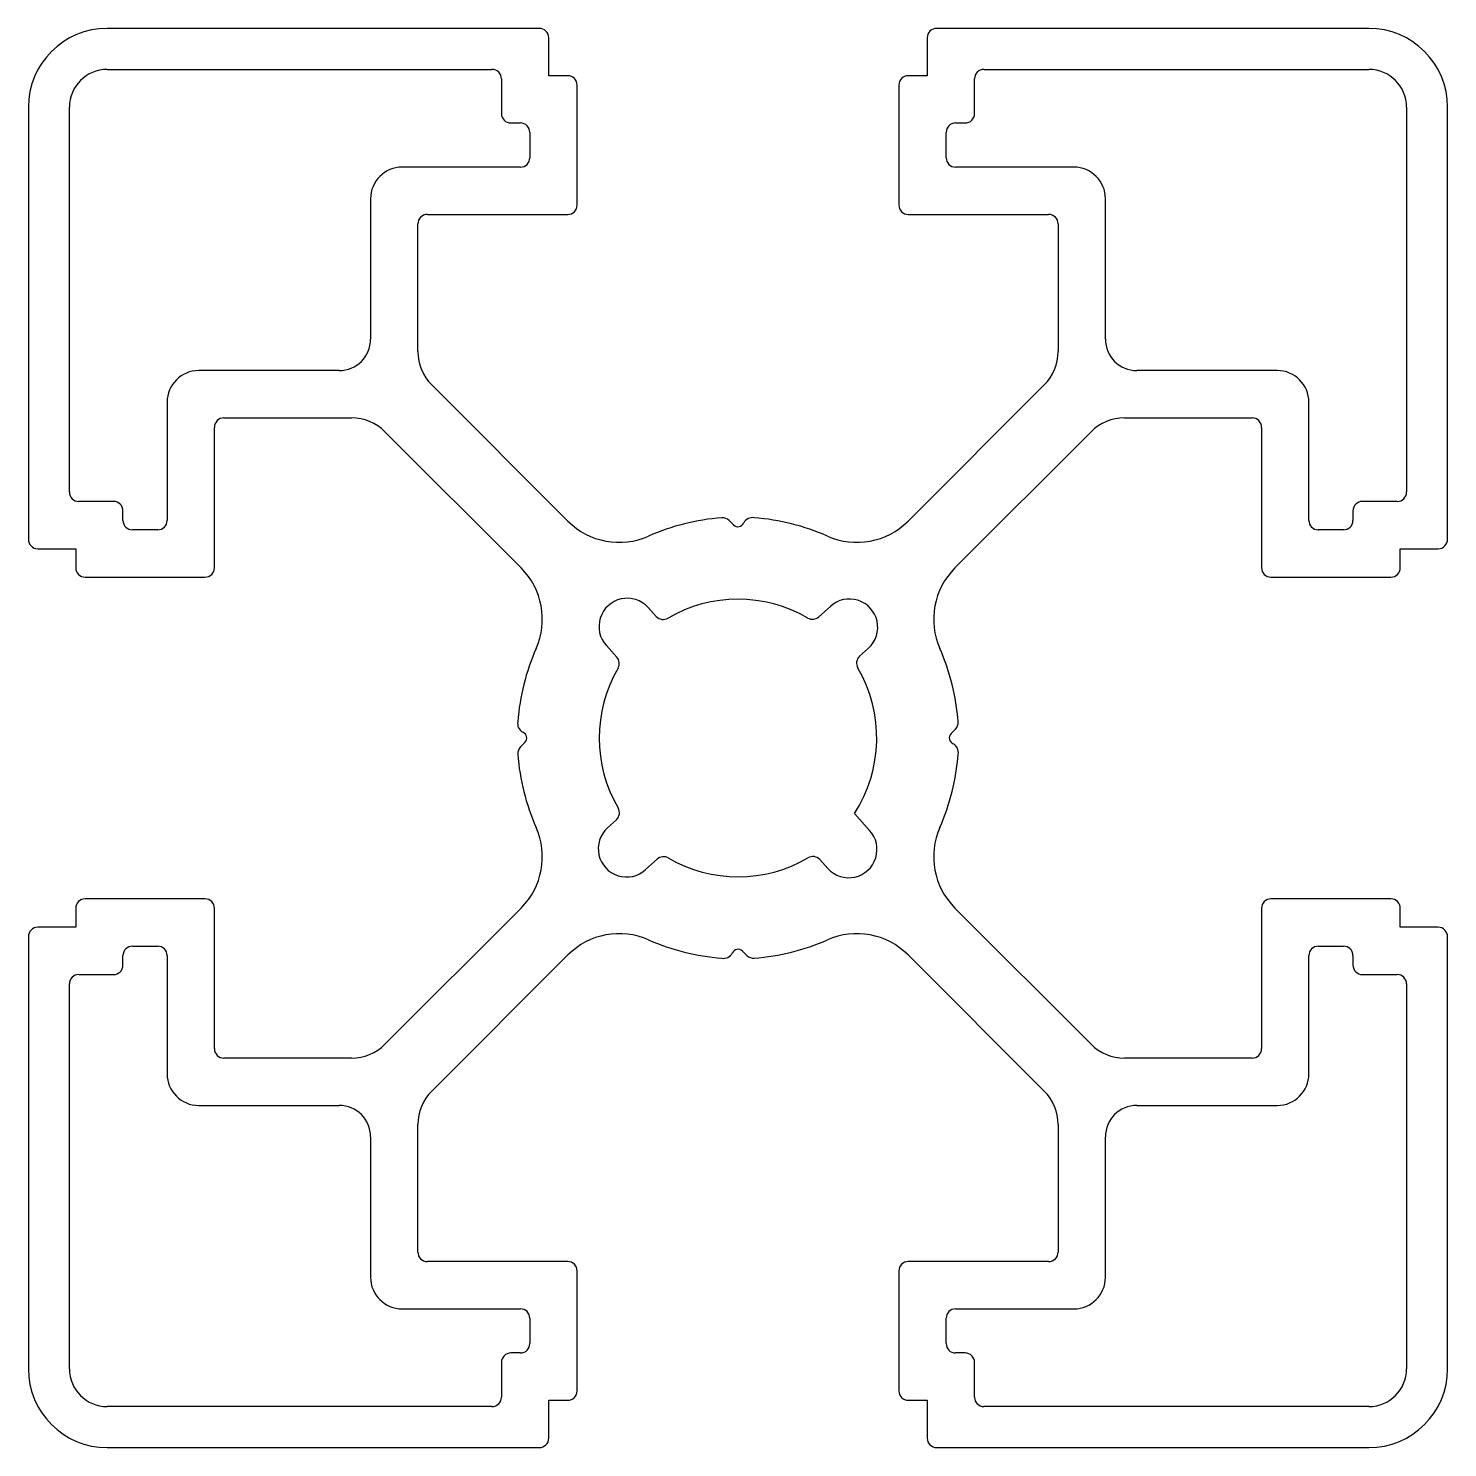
# Model space of a CAD drawing. Extents: x 2641.5 to 2686.5, y 808.6 to 853.6.
import ezdxf

# ---------------------------------------------------------------- set-up
doc = ezdxf.new("R2010")
doc.units = 0
doc.layers.get('0').update_dxf_attribs({"linetype": 'CONTINUOUS'})

msp = doc.modelspace()

# ---------------------------------------------------------------- linework, layer by layer
for p, q in [((2657.749, 853.576), (2644.049, 853.576)), ((2658.049, 852.076), (2658.049, 853.276)), ((2670.049, 853.276), (2670.049, 852.076)), ((2684.049, 853.576), (2670.349, 853.576)), ((2644.049, 852.276), (2656.249, 852.276)), ((2656.549, 851.976), (2656.549, 850.876)), ((2658.649, 852.076), (2658.049, 852.076)), ((2670.049, 852.076), (2669.449, 852.076)), ((2671.549, 850.876), (2671.549, 851.976)), ((2671.849, 852.276), (2684.049, 852.276)), ((2658.949, 847.976), (2658.949, 851.776)), ((2669.149, 851.776), (2669.149, 847.976)), ((2641.549, 851.076), (2641.549, 837.376)), ((2642.849, 838.876), (2642.849, 851.076)), ((2685.249, 851.076), (2685.249, 838.876)), ((2686.549, 837.376), (2686.549, 851.076)), ((2656.849, 850.576), (2657.149, 850.576)), ((2670.949, 850.576), (2671.249, 850.576)), ((2657.449, 850.276), (2657.449, 849.476)), ((2670.649, 849.476), (2670.649, 850.276)), ((2657.149, 849.176), (2653.399, 849.176)), ((2674.699, 849.176), (2670.949, 849.176)), ((2652.399, 848.176), (2652.399, 843.726)), ((2675.699, 843.726), (2675.699, 848.176)), ((2653.899, 843.332), (2653.899, 847.376)), ((2654.199, 847.676), (2658.649, 847.676)), ((2669.449, 847.676), (2673.899, 847.676)), ((2674.199, 847.376), (2674.199, 843.332)), ((2651.399, 842.726), (2646.949, 842.726)), ((2681.149, 842.726), (2676.699, 842.726)), ((2658.657, 837.953), (2654.338, 842.272)), ((2673.76, 842.272), (2669.441, 837.953)), ((2645.949, 841.726), (2645.949, 837.976)), ((2682.149, 837.976), (2682.149, 841.726)), ((2647.749, 841.226), (2651.793, 841.226)), ((2676.305, 841.226), (2680.349, 841.226)), ((2647.449, 836.476), (2647.449, 840.926)), ((2652.854, 840.787), (2657.172, 836.468)), ((2670.926, 836.468), (2675.245, 840.787)), ((2680.649, 840.926), (2680.649, 836.476)), ((2644.249, 838.576), (2643.149, 838.576)), ((2684.949, 838.576), (2683.849, 838.576)), ((2644.549, 837.976), (2644.549, 838.276)), ((2663.91, 837.832), (2663.764, 837.973)), ((2683.549, 838.276), (2683.549, 837.976)), ((2645.649, 837.676), (2644.849, 837.676)), ((2683.249, 837.676), (2682.449, 837.676)), ((2641.849, 837.076), (2643.049, 837.076)), ((2643.049, 837.076), (2643.049, 836.476)), ((2685.049, 836.476), (2685.049, 837.076)), ((2685.049, 837.076), (2686.249, 837.076)), ((2643.349, 836.176), (2647.149, 836.176)), ((2680.949, 836.176), (2684.749, 836.176)), ((2661.201, 835.214), (2661.457, 834.932)), ((2666.613, 834.918), (2666.977, 835.25)), ((2660.207, 833.64), (2659.875, 834.004)), ((2668.187, 833.924), (2667.905, 833.668)), ((2670.805, 831.215), (2670.946, 831.361)), ((2657.293, 830.937), (2657.152, 830.791)), ((2659.911, 828.228), (2660.192, 828.484)), ((2667.739, 828.679), (2668.223, 828.148)), ((2661.485, 827.234), (2661.121, 826.902)), ((2666.897, 826.938), (2666.641, 827.219)), ((2647.149, 825.976), (2643.349, 825.976)), ((2684.749, 825.976), (2680.949, 825.976)), ((2643.049, 825.676), (2643.049, 825.076)), ((2647.449, 821.226), (2647.449, 825.676)), ((2657.172, 825.684), (2652.854, 821.365)), ((2675.245, 821.365), (2670.926, 825.684)), ((2680.649, 825.676), (2680.649, 821.226)), ((2685.049, 825.076), (2685.049, 825.676)), ((2643.049, 825.076), (2641.849, 825.076)), ((2686.249, 825.076), (2685.049, 825.076)), ((2641.549, 824.776), (2641.549, 811.076)), ((2644.849, 824.476), (2645.649, 824.476)), ((2682.449, 824.476), (2683.249, 824.476)), ((2686.549, 811.076), (2686.549, 824.776)), ((2644.549, 823.876), (2644.549, 824.176)), ((2645.949, 824.176), (2645.949, 820.426)), ((2654.338, 819.88), (2658.657, 824.199)), ((2664.188, 824.32), (2664.334, 824.179)), ((2669.441, 824.199), (2673.76, 819.88)), ((2682.149, 820.426), (2682.149, 824.176)), ((2683.549, 824.176), (2683.549, 823.876)), ((2643.149, 823.576), (2644.249, 823.576)), ((2683.849, 823.576), (2684.949, 823.576)), ((2642.849, 811.076), (2642.849, 823.276)), ((2685.249, 823.276), (2685.249, 811.076)), ((2651.793, 820.926), (2647.749, 820.926)), ((2680.349, 820.926), (2676.305, 820.926)), ((2646.949, 819.426), (2651.399, 819.426)), ((2676.699, 819.426), (2681.149, 819.426)), ((2653.899, 814.776), (2653.899, 818.82)), ((2674.199, 818.82), (2674.199, 814.776)), ((2652.399, 818.426), (2652.399, 813.976)), ((2675.699, 813.976), (2675.699, 818.426)), ((2658.649, 814.476), (2654.199, 814.476)), ((2658.949, 810.376), (2658.949, 814.176)), ((2669.149, 814.176), (2669.149, 810.376)), ((2673.899, 814.476), (2669.449, 814.476)), ((2653.399, 812.976), (2657.149, 812.976)), ((2670.949, 812.976), (2674.699, 812.976)), ((2657.449, 812.676), (2657.449, 811.876)), ((2670.649, 811.876), (2670.649, 812.676)), ((2657.149, 811.576), (2656.849, 811.576)), ((2671.249, 811.576), (2670.949, 811.576)), ((2656.549, 811.276), (2656.549, 810.176)), ((2671.549, 810.176), (2671.549, 811.276)), ((2658.049, 808.876), (2658.049, 810.076)), ((2658.049, 810.076), (2658.649, 810.076)), ((2669.449, 810.076), (2670.049, 810.076)), ((2670.049, 810.076), (2670.049, 808.876)), ((2656.249, 809.876), (2644.049, 809.876)), ((2684.049, 809.876), (2671.849, 809.876)), ((2644.049, 808.576), (2657.749, 808.576)), ((2670.349, 808.576), (2684.049, 808.576))]:
    msp.add_line(p, q)
for centre, radius, start, end in [((2644.049, 851.076), 2.5, 90, 180), ((2657.749, 853.276), 0.3, 0, 90), ((2670.349, 853.276), 0.3, 90, 180), ((2684.049, 851.076), 2.5, 0, 90), ((2644.049, 851.076), 1.2, 90, 180), ((2656.249, 851.976), 0.3, 0, 90), ((2658.649, 851.776), 0.3, 0, 90), ((2669.449, 851.776), 0.3, 90, 180), ((2671.849, 851.976), 0.3, 90, 180), ((2684.049, 851.076), 1.2, 0, 90), ((2656.849, 850.876), 0.3, 180, 270), ((2657.149, 850.276), 0.3, 0, 90), ((2670.949, 850.276), 0.3, 90, 180), ((2671.249, 850.876), 0.3, 270, 0), ((2653.399, 848.176), 1, 90, 180), ((2657.149, 849.476), 0.3, 270, 0), ((2670.949, 849.476), 0.3, 180, 270), ((2674.699, 848.176), 1, 0, 90), ((2658.649, 847.976), 0.3, 270, 0), ((2669.449, 847.976), 0.3, 180, 270), ((2654.199, 847.376), 0.3, 90, 180), ((2673.899, 847.376), 0.3, 0, 90), ((2651.399, 843.726), 1, 270, 0), ((2655.399, 843.332), 1.5, 180, 225), ((2672.699, 843.332), 1.5, 315, 0), ((2676.699, 843.726), 1, 180, 270), ((2646.949, 841.726), 1, 90, 180), ((2681.149, 841.726), 1, 0, 90), ((2647.749, 840.926), 0.3, 90, 180), ((2651.793, 839.726), 1.5, 45, 90), ((2676.305, 839.726), 1.5, 90, 135), ((2680.349, 840.926), 0.3, 0, 90), ((2643.149, 838.876), 0.3, 180, 270), ((2684.949, 838.876), 0.3, 270, 360), ((2644.249, 838.276), 0.3, 0, 90), ((2683.849, 838.276), 0.3, 90, 180), ((2644.849, 837.976), 0.3, 180, 270), ((2645.649, 837.976), 0.3, 270, 0), ((2660.283, 839.579), 2.3, 225, 293.8861), ((2664.049, 831.076), 7, 94.2229, 113.8861), ((2663.556, 837.758), 0.3, 45.9103, 94.2229), ((2664.502, 837.764), 0.3, 77.8994, 154.0134), ((2664.049, 831.076), 7, 66.1139, 85.7771), ((2667.815, 839.579), 2.3, 246.1139, 315), ((2682.449, 837.976), 0.3, 180, 270), ((2683.249, 837.976), 0.3, 270, 0), ((2664.049, 837.976), 0.2, 225.9103, 336.1432), ((2641.849, 837.376), 0.3, 180, 270), ((2686.249, 837.376), 0.3, 270, 0), ((2643.349, 836.476), 0.3, 180, 270), ((2647.149, 836.476), 0.3, 270, 0), ((2655.546, 834.842), 2.3, 336.1139, 45), ((2672.553, 834.842), 2.3, 135, 203.8861), ((2680.949, 836.476), 0.3, 180, 270), ((2684.749, 836.476), 0.3, 270, 360), ((2660.538, 834.609), 0.897, 42.373, 222.4063), ((2664.049, 831.076), 4.4, 59.8371, 120.2825), ((2667.582, 834.587), 0.897, 312.373, 132.4063), ((2661.679, 835.135), 0.3, 222.373, 300.2825), ((2666.41, 835.14), 0.3, 239.8371, 312.373), ((2664.049, 831.076), 7, 156.1139, 175.7736), ((2664.049, 831.076), 7, 4.2229, 23.8861), ((2659.985, 833.438), 0.3, 329.8371, 42.373), ((2668.108, 833.446), 0.3, 132.373, 210.2825), ((2664.049, 831.076), 4.4, 149.8371, 210.2825), ((2664.049, 831.076), 4.4, 326.9919, 30.2825), ((2657.361, 831.529), 0.3, 167.8565, 244.0692), ((2657.15, 831.076), 0.2, 315.9103, 66.1992), ((2670.949, 831.076), 0.2, 135.9103, 246.1432), ((2670.731, 831.569), 0.3, 315.9103, 4.2229), ((2657.367, 830.582), 0.3, 135.9103, 184.2264), ((2670.737, 830.623), 0.3, 347.8994, 64.0134), ((2664.049, 831.076), 7, 184.2264, 203.8861), ((2664.049, 831.076), 7, 336.1139, 355.7771), ((2659.99, 828.706), 0.3, 312.373, 30.2825), ((2655.546, 827.31), 2.3, 315, 23.8861), ((2660.516, 827.565), 0.897, 132.373, 312.4063), ((2667.56, 827.543), 0.897, 222.373, 42.4063), ((2672.553, 827.31), 2.3, 156.1139, 225), ((2661.687, 827.012), 0.3, 59.8371, 132.373), ((2664.049, 831.076), 4.4, 239.8371, 300.2825), ((2666.419, 827.017), 0.3, 42.373, 120.2825), ((2643.349, 825.676), 0.3, 90, 180), ((2647.149, 825.676), 0.3, 0, 90), ((2680.949, 825.676), 0.3, 90, 180), ((2684.749, 825.676), 0.3, 0, 90), ((2641.849, 824.776), 0.3, 90, 180), ((2660.283, 822.572), 2.3, 66.1139, 135), ((2667.815, 822.572), 2.3, 45, 113.8861), ((2686.249, 824.776), 0.3, 0, 90), ((2644.849, 824.176), 0.3, 90, 180), ((2645.649, 824.176), 0.3, 0, 90), ((2664.049, 831.076), 7, 246.1139, 265.7771), ((2664.049, 831.076), 7, 274.2229, 293.8861), ((2682.449, 824.176), 0.3, 90, 180), ((2683.249, 824.176), 0.3, 0, 90), ((2663.597, 824.388), 0.3, 257.8994, 334.0134), ((2664.049, 824.176), 0.2, 45.9103, 156.1432), ((2664.543, 824.394), 0.3, 225.9103, 274.2229), ((2643.149, 823.276), 0.3, 90, 180), ((2644.249, 823.876), 0.3, 270, 0), ((2683.849, 823.876), 0.3, 180, 270), ((2684.949, 823.276), 0.3, 0, 90), ((2651.793, 822.426), 1.5, 270, 315), ((2676.305, 822.426), 1.5, 225, 270), ((2647.749, 821.226), 0.3, 180, 270), ((2680.349, 821.226), 0.3, 270, 0), ((2646.949, 820.426), 1, 180, 270), ((2681.149, 820.426), 1, 270, 0), ((2655.399, 818.82), 1.5, 135, 180), ((2672.699, 818.82), 1.5, 360, 45), ((2651.399, 818.426), 1, 0, 90), ((2676.699, 818.426), 1, 90, 180), ((2654.199, 814.776), 0.3, 180, 270), ((2673.899, 814.776), 0.3, 270, 0), ((2658.649, 814.176), 0.3, 0, 90), ((2669.449, 814.176), 0.3, 90, 180), ((2653.399, 813.976), 1, 180, 270), ((2674.699, 813.976), 1, 270, 0), ((2657.149, 812.676), 0.3, 0, 90), ((2670.949, 812.676), 0.3, 90, 180), ((2657.149, 811.876), 0.3, 270, 360), ((2670.949, 811.876), 0.3, 180, 270), ((2656.849, 811.276), 0.3, 90, 180), ((2671.249, 811.276), 0.3, 0, 90), ((2644.049, 811.076), 2.5, 180, 270), ((2644.049, 811.076), 1.2, 180, 270), ((2684.049, 811.076), 1.2, 270, 360), ((2684.049, 811.076), 2.5, 270, 360), ((2656.249, 810.176), 0.3, 270, 360), ((2658.649, 810.376), 0.3, 270, 0), ((2669.449, 810.376), 0.3, 180, 270), ((2671.849, 810.176), 0.3, 180, 270), ((2657.749, 808.876), 0.3, 270, 0), ((2670.349, 808.876), 0.3, 180, 270)]:
    msp.add_arc(centre, radius, start, end)

doc.saveas('drawing.dxf')
